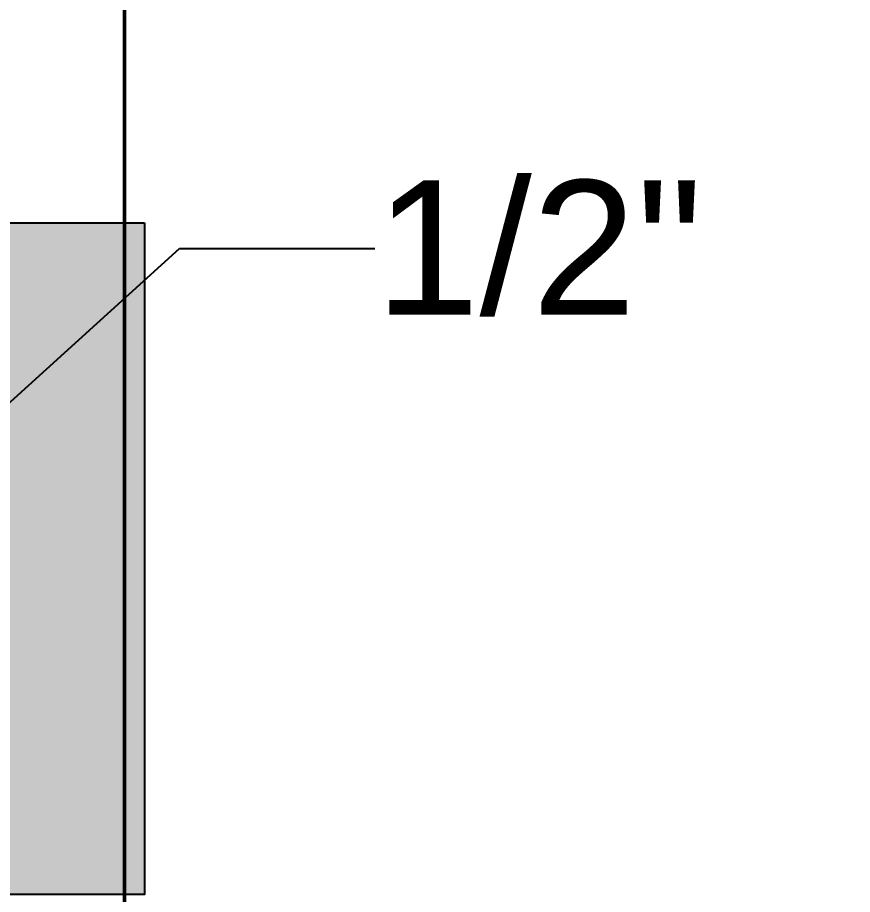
# Model space of a CAD drawing. Header units: millimetres. Extents: x 7371 to 278338, y -43753 to 35464.
# Drawn here: x 20652 to 21273, y 27185 to 27837 of the extents above; entities that cross this region are included whole.
import ezdxf
from ezdxf import colors
from ezdxf.entities.mleader import LeaderData, LeaderLine
from ezdxf.math import Vec2, Vec3

# ---------------------------------------------------------------- set-up
doc = ezdxf.new("R2010")
doc.units = ezdxf.units.MM
doc.header["$MEASUREMENT"] = 0
doc.linetypes.add('DASHED2', pattern=[0.375, 0.25, -0.125])
for name, color, linetype, lineweight in [('8', 8, 'Continuous', 5), ('DINDING', 1, 'Continuous', 20), ('LEGEND', 1, 'DASHED2', 50)]:
    doc.layers.add(name, color=color, linetype=linetype, lineweight=lineweight)
doc.styles.get("Standard").update_dxf_attribs({"font": 'arial.ttf'})

# ---------------------------------------------------------------- blocks, each defined once
blk = doc.blocks.new('kolom1')
at = {"true_color": 0x636466}
h = blk.add_hatch(dxfattribs=at)
h.set_pattern_fill('ANGLE', color=251)
h.set_pattern_definition([(0, (0, 0), (0, 6.985), [5.08, -1.905]), (90, (0, 0), (-6.985, 4e-16), [5.08, -1.905])])
h.paths.add_polyline_path([(201.31161, -20.5135), (201.61161, -20.5135), (201.61161, -20.0135), (201.31161, -20.0135)])
h = blk.add_hatch(color=251, dxfattribs=at)
h.dxf.hatch_style = 1
h.paths.add_polyline_path([(201.61161, -20.0135), (201.31161, -20.0135), (201.31161, -20.5135), (201.61161, -20.5135)])
blk.add_lwpolyline([(201.61161, -20.0135), (201.61161, -20.5135), (201.31161, -20.5135), (201.31161, -20.0135)], close=True)
blk = doc.blocks.new('KL1')
blk.add_blockref('kolom1', (-10.11789, 185.3659))
blk = doc.blocks.new('_Dot')
at = {"color": 0, "linetype": 'ByBlock', "lineweight": -2}
blk.add_line((-0.5, 0), (-1, 0), dxfattribs=at)
at = {"color": 0, "linetype": 'ByBlock', "const_width": 0.5}
blk.add_lwpolyline([(-0.25, 0, 1), (0.25, 0, 1)], format="xyb", close=True, dxfattribs=at)

msp = doc.modelspace()

# ---------------------------------------------------------------- linework, layer by layer
at = {"color": 8}
msp.add_lwpolyline([(24598.72, 24136.94), (20731.43, 24136.94), (20731.43, 31201.99), (24598.72, 31201.99)], close=True, dxfattribs=at)
at = {"layer": '8', "color": 8, "transparency": 33554687}
msp.add_line((20731.43, 27484.6), (20731.43, 24136.94), dxfattribs=at)
at = {"layer": 'DINDING', "color": 8}
msp.add_lwpolyline([(20581.53, 24136.94), (20581.53, 31052.1), (20731.43, 31052.1), (20731.43, 24136.94)], close=True, dxfattribs=at)
at = {"layer": 'LEGEND', "color": 8}
msp.add_lwpolyline([(20731.43, 31202), (24598.72, 31202), (24598.72, 24136.94), (20731.43, 24136.94)], close=True, dxfattribs=at)

# ---------------------------------------------------------------- block references
at = {"xscale": 999.2999589644489, "yscale": 999.2999589644489, "zscale": 999.2999589644489}
msp.add_blockref('KL1', (-170613.25, -137552.18), dxfattribs=at)

# ---------------------------------------------------------------- leaders
ml = msp.add_multileader_mtext('Standard')
ml.set_content('\\A1;1/2"', color=256)
ml.set_leader_properties()
ml.set_arrow_properties(name='DOT')
ml.build(insert=Vec2(0, 0))
ml.multileader.update_dxf_attribs({"dogleg_length": 0.36, "arrow_head_size": 10})
ctx = ml.context
ctx.base_point, ctx.char_height, ctx.arrow_head_size, ctx.landing_gap_size, ctx.plane_origin = Vec3(20917.67, 27665.23), 100, 10, 0.09, Vec3(20611.69, 27519.57)
notes = []
notes.append((ctx, [(0, (1, 1, 0), (20772.24, 27665.23), (1, 0), 145.43, [(0, [(20611.69, 27519.57)], 0, [])])]))
ctx.mtext.insert, ctx.mtext.width, ctx.mtext.flow_direction = Vec3(20917.76, 27716.08), 39.5983, 5
for ctx, leaders in notes:
    for number, flags, end, landing, length, lines in leaders:
        leader = LeaderData()
        leader.index, (leader.has_last_leader_line, leader.has_dogleg_vector, leader.attachment_direction) = number, flags
        leader.last_leader_point, leader.dogleg_vector, leader.dogleg_length = Vec3(end), Vec3(landing), length
        for number, points, colour, breaks in lines:
            line = LeaderLine()
            line.index, line.vertices, line.color, line.breaks = number, Vec3.list(points), colors.encode_raw_color(colour), breaks
            leader.lines.append(line)
        ctx.leaders.append(leader)

doc.saveas('drawing.dxf')
